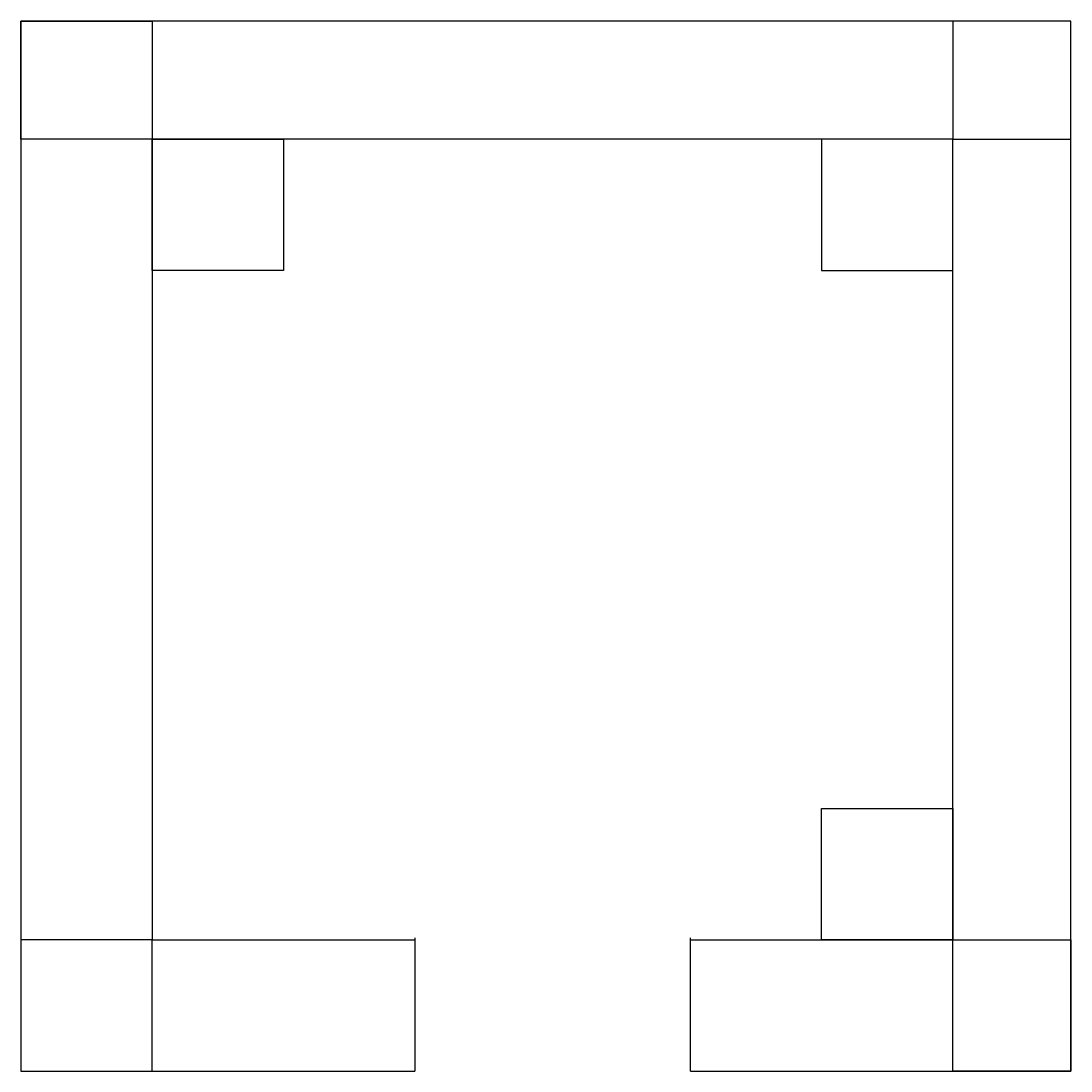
# Model space of a CAD drawing. Header units: millimetres. Extents: x 23.7 to 103.7, y 18.6 to 98.6.
import ezdxf

# ---------------------------------------------------------------- set-up
doc = ezdxf.new("R2010")
doc.units = ezdxf.units.MM
doc.header["$MEASUREMENT"] = 0

msp = doc.modelspace()

# ---------------------------------------------------------------- linework, layer by layer
msp.add_line((23.656, 18.57), (53.656, 18.57))
msp.add_line((23.656, 18.57), (53.656, 18.57))
for points in [[(74.656, 18.57), (103.656, 18.57), (103.656, 98.57), (23.656, 98.57), (23.656, 18.57), (53.656, 18.57)], [(74.656, 28.57), (94.656, 28.57), (94.656, 89.57), (33.656, 89.57), (33.656, 28.57), (53.656, 28.57)], [(23.656, 28.57), (23.656, 18.57), (33.656, 18.57)], [(53.656, 28.704), (53.656, 18.57)], [(74.656, 18.57), (74.656, 28.704)]]:
    msp.add_lwpolyline(points)
for points in [[(23.656, 98.57), (33.656, 98.57), (33.656, 89.57), (23.656, 89.57)], [(103.656, 98.57), (94.656, 98.57), (94.656, 89.57), (103.656, 89.57)], [(33.656, 89.57), (43.656, 89.57), (43.656, 79.57), (33.656, 79.57)], [(94.656, 89.57), (84.656, 89.57), (84.656, 79.57), (94.656, 79.57)], [(94.656, 28.57), (84.656, 28.57), (84.656, 38.57), (94.656, 38.57)], [(23.656, 18.57), (33.656, 18.57), (33.656, 28.57), (23.656, 28.57)], [(103.656, 18.57), (94.656, 18.57), (94.656, 28.57), (103.656, 28.57)]]:
    msp.add_lwpolyline(points, close=True)
at = {"elevation": 5}
msp.add_lwpolyline([(33.656, 38.57), (33.656, 28.57), (43.656, 28.57)], dxfattribs=at)

doc.saveas('drawing.dxf')
